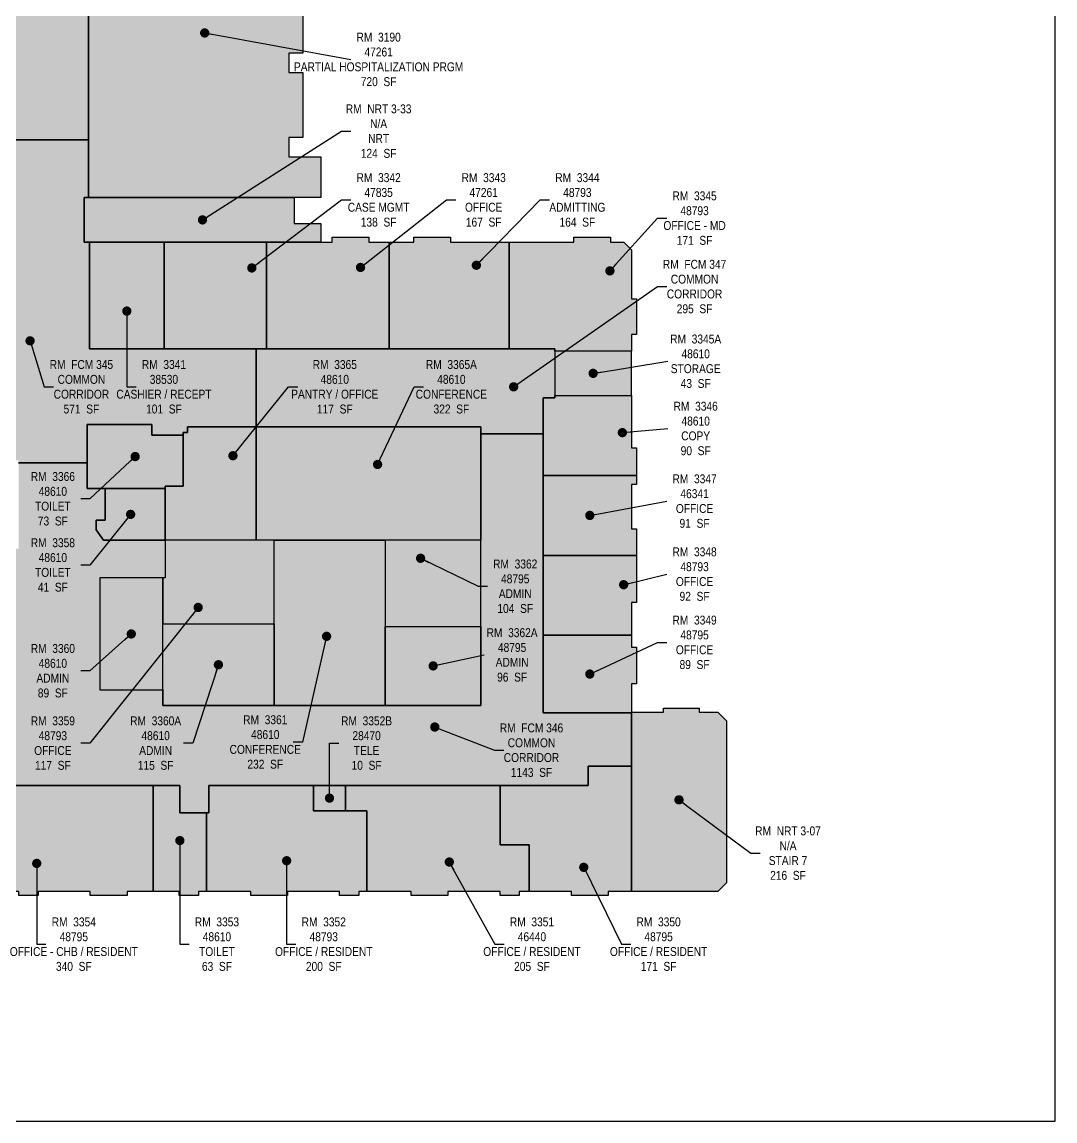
# Model space of a CAD drawing. Header units: inches. Extents: x -324 to 5663, y -491 to 4257.
# Drawn here: x 3251 to 4643, y -491 to 992 of the extents above; entities that cross this region are included whole.
import ezdxf

# ---------------------------------------------------------------- set-up
doc = ezdxf.new("R2010")
doc.units = ezdxf.units.IN
doc.header["$LTSCALE"] = 48
doc.header["$MEASUREMENT"] = 0
for name, color, linetype in [('0-LABEL', 3, 'Continuous'), ('1-NRT', 200, 'Continuous'), ('1-NRT-PTN', 253, 'Continuous'), ('3-FCM', 190, 'Continuous'), ('3-FCM-PTN', 9, 'Continuous'), ('4-OCC', 6, 'Continuous'), ('4-OCC-PTN', 95, 'Continuous')]:
    doc.layers.add(name, color=color, linetype=linetype)
doc.layers.add('VP-Window', color=2, linetype='Continuous', plot=False)
doc.styles.add('ArialN', font='ARIALN.TTF')
doc.dimstyles.new('AB-200', dxfattribs={"dimscale": 200, "dimtxt": 0.070312, "dimasz": 0.0625, "dimexe": 0.0625, "dimexo": 0.125, "dimgap": 0.1875, "dimtad": 0, "dimdec": 4, "dimrnd": 0.0625, "dimzin": 0, "dimdsep": 46, "dimlunit": 4, "dimtxsty": 'ArialN', "dimblk": 'ARCHTICK', "dimcen": 0.0625, "dimclrd": 256, "dimclre": 256, "dimclrt": 256, "dimadec": 0, "dimazin": 0, "dimtfac": 1, "dimtdec": 4, "dimtofl": 0, "dimtmove": 2, "dimatfit": 3, "dimldrblk": 'DOT', "dimfxl": 0, "dimfrac": 2, "dimtolj": 1, "dimtzin": 0, "dimlwd": -1, "dimlwe": -1, "dimarcsym": 0})

# ---------------------------------------------------------------- blocks, each defined once
blk = doc.blocks.new('_ArchTick')
at = {"const_width": 0.15}
blk.add_lwpolyline([(-0.5, -0.5), (0.5, 0.5)], dxfattribs=at)
blk = doc.blocks.new('_Dot')
at = {"lineweight": -2}
blk.add_line((-0.5, 0), (-1, 0), dxfattribs=at)
at = {"const_width": 0.5}
blk.add_lwpolyline([(-0.25, 0, 1), (0.25, 0, 1)], format="xyb", close=True, dxfattribs=at)

msp = doc.modelspace()

# ---------------------------------------------------------------- hatches: boundary and pattern name
at = {"layer": '1-NRT-PTN'}
for points in [[(3653.5, 695), (3334.5, 695), (3334.5, 755), (3617.5, 755), (3617.5, 720), (3653.5, 720)], [(4072.5, -181), (4072.5, 61), (4115.5, 61), (4115.5, 66.5), (4163.5, 66.5), (4163.5, 61), (4188.94365, 61), (4200.5, 49.44365), (4200.5, -169.44365), (4188.94365, -181)]]:
    msp.add_hatch(color=256, dxfattribs=at).paths.add_polyline_path(points)
at = {"layer": '3-FCM-PTN'}
for points in [[(3613.73572, 1646.17644), (3613.73572, 1548), (3544.5, 1548), (3544.5, 1515), (3360.5, 1515), (3360.5, 1549), (3334.5, 1549), (3334.5, 1509), (3371.5, 1509), (3371.5, 1426), (3334.5, 1426), (3334.5, 1400), (3353.5, 1400), (3353.5, 1206), (3334.5, 1206), (3334.5, 1180), (3363.49586, 1180), (3363.49586, 1063.375), (3340.5, 1063.375), (3340.5, 833), (3240.5, 833), (3240.5, 836), (3220.5, 836), (3220.5, 924), (3240.5, 924), (3240.5, 950), (3220.5, 950), (3220.5, 1180), (3240.5, 1180), (3240.5, 1206), (3220.5, 1206), (3220.5, 1359.5), (3216.73572, 1359.5), (3216.73572, 1382.95943), (3240.5, 1382.95943), (3240.5, 1427.16877), (3163.5, 1427.16877), (3163.5, 1524.3241), (3192.5, 1524.3241), (3192.5, 1646), (3240.5, 1646), (3240.5, 1665), (3334.5, 1665), (3334.5, 1646), (3360.5, 1646), (3360.5, 1665), (3552, 1665), (3552, 1646.17644)], [(3240.5, 833), (3340.5, 833), (3340.5, 755), (3334.5, 755), (3334.5, 695), (3341.5, 695), (3341.5, 551), (3566.5, 551), (3566.5, 446), (3474, 446), (3474, 438), (3468, 438), (3468, 434.5), (3425.5, 434.5), (3425.5, 449), (3338.5, 449), (3338.5, 397.5), (3246, 397.5), (3246, 400.5), (3105, 400.5), (3105, 499.38161), (3234.5, 499.38161), (3234.5, 693), (3240.5, 693), (3240.5, 726), (3234.5, 726), (3234.5, 810), (3240.5, 810)], [(3566.5, 551), (3969, 551), (3969, 485), (3953.5, 485), (3953.5, 436.51345), (3869.5, 436.51345), (3869.5, 446), (3566.5, 446)], [(3246, 397.5), (3338.5, 397.5), (3338.5, 362.5), (3363, 362.5), (3363, 320), (3350.75, 320), (3350.75, 307), (3360.75, 293), (3443.5, 293), (3443.5, 242), (3355.5, 242), (3355.5, 91), (3440.5, 91), (3440.5, 70), (3869.5, 70), (3869.5, 436.51345), (3953.5, 436.51345), (3953.5, 60), (4072.5, 60), (4072.5, -12), (4014, -12), (4014, -38), (3502.5, -38), (3502.5, -75), (3463.5, -75), (3463.5, -38), (3219, -38), (3219, -3), (3222, -3), (3222, 51), (3240, 51), (3240, 251.5), (3228, 251.5), (3228, 281.5), (3246, 281.5)]]:
    msp.add_hatch(color=256, dxfattribs=at).paths.add_polyline_path(points)
at = {"layer": '4-OCC-PTN'}
for color, points in [(131, [(3653.5, 755), (3340.5, 755), (3340.5, 1063.375), (3520.73572, 1063.375), (3520.73572, 1199.28465), (3610.5, 1199.28465), (3610.5, 1171), (3629.5, 1171), (3629.5, 950), (3610.5, 950), (3610.5, 924), (3629.5, 924), (3629.5, 836), (3610.5, 836), (3610.5, 810), (3653.5, 810)]), (131, [(3745.5, 551), (3580.5, 551), (3580.5, 695), (3668.75, 695), (3668.75, 701.5), (3718.25, 701.5), (3718.25, 695), (3745.5, 695)]), (24, [(3745.5, 551), (3745.5, 695), (3778.75, 695), (3778.75, 701.5), (3828.25, 701.5), (3828.25, 695), (3907.5, 695), (3907.5, 551)]), (24, [(3907.5, 551), (3907.5, 695), (3994.75, 695), (3994.75, 701.5), (4044.25, 701.5), (4044.25, 695), (4062.11522, 695), (4072.5, 684.61522), (4072.5, 618.625), (4079, 618.625), (4079, 570.625), (4072.5, 570.625), (4072.5, 548), (3969, 548), (3969, 551)]), (65, [(3341.5, 695), (3442.5, 695), (3442.5, 551), (3341.5, 551)]), (241, [(3442.5, 551), (3442.5, 695), (3580.5, 695), (3580.5, 551), (3577.5, 551), (3569.5, 551)]), (31, [(3969, 488), (4072.5, 488), (4072.5, 548), (3969, 548)]), (31, [(3969, 485), (3969, 488), (4072.5, 488), (4072.5, 417.625), (4079, 417.625), (4079, 380.25), (3953.5, 380.25), (3953.5, 485)]), (31, [(3338.5, 362.5), (3338.5, 449), (3425.5, 449), (3425.5, 434.5), (3468, 434.5), (3468, 366), (3443.5, 366), (3443.5, 362.5)]), (31, [(3443.5, 293), (3443.5, 366), (3468, 366), (3468, 438), (3474, 438), (3474, 446), (3566.5, 446), (3566.5, 293)]), (31, [(3566.5, 293), (3566.5, 446), (3569.5, 446), (3576, 446), (3869.5, 446), (3869.5, 442.053), (3869.5, 439.51345), (3869.5, 293)]), (163, [(3953.5, 380.25), (4079, 380.25), (4079, 368.125), (4072.5, 368.125), (4072.5, 308.125), (4079, 308.125), (4079, 272.5), (3953.5, 272.5)]), (31, [(3443.5, 293), (3360.75, 293), (3350.75, 307), (3350.75, 320), (3363, 320), (3363, 362.5), (3443.5, 362.5)]), (24, [(3440.5, 180), (3590.5, 180), (3590.5, 293), (3443.5, 293), (3443.5, 242), (3440.5, 242)]), (31, [(3590.5, 180), (3590.5, 293), (3740.5, 293), (3740.5, 70), (3590.5, 70)]), (180, [(3740.5, 176.75), (3869.5, 176.75), (3869.5, 293), (3740.5, 293)]), (24, [(3953.5, 272.5), (4079, 272.5), (4079, 208.875), (4072.5, 208.875), (4072.5, 164.75), (3953.5, 164.75)]), (31, [(3440.5, 242), (3355.5, 242), (3355.5, 91), (3440.5, 91)]), (31, [(3590.5, 70), (3440.5, 70), (3440.5, 180), (3590.5, 180)]), (180, [(3953.5, 164.75), (4072.5, 164.75), (4072.5, 148.875), (4079, 148.875), (4079, 99.375), (4072.5, 99.375), (4072.5, 60), (3953.5, 60)]), (180, [(3113.5, -6), (3219, -6), (3219, -38), (3427.5, -38), (3427.5, -181), (3392.25, -181), (3392.25, -186.5), (3342.75, -186.5), (3342.75, -181), (3272.4375, -181), (3272.4375, -186.5), (3246.3125, -186.5), (3246.3125, -181), (3176, -181), (3176, -186.5), (3126.5, -186.5), (3126.5, -181), (3113.5, -181)]), (180, [(3934.5, -181), (3934.5, -118), (3895.5, -118), (3895.5, -38), (4014, -38), (4014, -12), (4072.5, -12), (4072.5, -181), (4041, -181), (4041, -186.5), (3991.5, -186.5), (3991.5, -181)]), (31, [(3427.5, -181), (3427.5, -38), (3463.5, -38), (3463.5, -75), (3499.5, -75), (3499.5, -181), (3488.6875, -181), (3488.6875, -186.5), (3462.5625, -186.5), (3462.5625, -181)]), (24, [(3499.5, -181), (3499.5, -75), (3502.5, -75), (3502.5, -38), (3643.5, -38), (3643.5, -72), (3687, -72), (3715.5, -72), (3715.5, -181), (3705, -181), (3705, -186.5), (3678.8125, -186.5), (3678.8125, -181), (3608.5, -181), (3608.5, -186.5), (3559, -186.5), (3559, -181)]), (62, [(3643.5, -38), (3687, -38), (3687, -72), (3643.5, -72)]), (13, [(3715.5, -181), (3715.5, -72), (3687, -72), (3687, -38), (3895.5, -38), (3895.5, -118), (3934.5, -118), (3934.5, -181), (3921.1875, -181), (3921.1875, -186.5), (3895.3125, -186.5), (3895.3125, -181), (3824.75, -181), (3824.75, -186.5), (3775.25, -186.5), (3775.25, -181)])]:
    msp.add_hatch(color=color, dxfattribs=at).paths.add_polyline_path(points)
h = msp.add_hatch(color=180, dxfattribs=at)
h.dxf.hatch_style = 1
h.paths.add_polyline_path([(3740.5, 176.75), (3869.5, 176.75), (3869.5, 70), (3740.5, 70)])

# ---------------------------------------------------------------- linework, layer by layer
at = {"layer": '1-NRT'}
for points in [[(3653.5, 695), (3334.5, 695), (3334.5, 755), (3617.5, 755), (3617.5, 720), (3653.5, 720)], [(4072.5, -181), (4072.5, 61), (4115.5, 61), (4115.5, 66.5), (4163.5, 66.5), (4163.5, 61), (4188.94365, 61), (4200.5, 49.44365), (4200.5, -169.44365), (4188.94365, -181)]]:
    msp.add_lwpolyline(points, close=True, dxfattribs=at)
at = {"layer": '3-FCM'}
for points in [[(3340.5, 1063.375), (3340.5, 833), (3240.5, 833)], [(3240.5, 833), (3340.5, 833), (3340.5, 755), (3334.5, 755), (3334.5, 695), (3341.5, 695), (3341.5, 551), (3566.5, 551), (3566.5, 446), (3474, 446), (3474, 438), (3468, 438), (3468, 434.5), (3425.5, 434.5), (3425.5, 449), (3338.5, 449), (3338.5, 397.5), (3246, 397.5)], [(3246, 397.5), (3338.5, 397.5), (3338.5, 362.5), (3363, 362.5), (3363, 320), (3350.75, 320), (3350.75, 307), (3360.75, 293), (3443.5, 293), (3443.5, 242), (3355.5, 242), (3355.5, 91), (3440.5, 91), (3440.5, 70), (3869.5, 70), (3869.5, 436.51345), (3953.5, 436.51345), (3953.5, 60), (4072.5, 60), (4072.5, -12), (4014, -12), (4014, -38), (3502.5, -38), (3502.5, -75), (3463.5, -75), (3463.5, -38), (3219, -38)]]:
    msp.add_lwpolyline(points, dxfattribs=at)
msp.add_lwpolyline([(3566.5, 551), (3969, 551), (3969, 485), (3953.5, 485), (3953.5, 436.51345), (3869.5, 436.51345), (3869.5, 446), (3566.5, 446)], close=True, dxfattribs=at)
at = {"layer": '4-OCC'}
for points in [[(3653.5, 755), (3340.5, 755), (3340.5, 1063.375), (3520.73572, 1063.375), (3520.73572, 1199.28465), (3610.5, 1199.28465), (3610.5, 1171), (3629.5, 1171), (3629.5, 950), (3610.5, 950), (3610.5, 924), (3629.5, 924), (3629.5, 836), (3610.5, 836), (3610.5, 810), (3653.5, 810)], [(3745.5, 551), (3580.5, 551), (3580.5, 695), (3668.75, 695), (3668.75, 701.5), (3718.25, 701.5), (3718.25, 695), (3745.5, 695)], [(3745.5, 551), (3745.5, 695), (3778.75, 695), (3778.75, 701.5), (3828.25, 701.5), (3828.25, 695), (3907.5, 695), (3907.5, 551)], [(3907.5, 551), (3907.5, 695), (3994.75, 695), (3994.75, 701.5), (4044.25, 701.5), (4044.25, 695), (4062.11522, 695), (4072.5, 684.61522), (4072.5, 618.625), (4079, 618.625), (4079, 570.625), (4072.5, 570.625), (4072.5, 548), (3969, 548), (3969, 551)], [(3341.5, 695), (3442.5, 695), (3442.5, 551), (3341.5, 551)], [(3442.5, 551), (3442.5, 695), (3580.5, 695), (3580.5, 551), (3577.5, 551), (3569.5, 551)], [(3969, 488), (4072.5, 488), (4072.5, 548), (3969, 548)], [(3969, 485), (3969, 488), (4072.5, 488), (4072.5, 417.625), (4079, 417.625), (4079, 380.25), (3953.5, 380.25), (3953.5, 485)], [(3338.5, 362.5), (3338.5, 449), (3425.5, 449), (3425.5, 434.5), (3468, 434.5), (3468, 366), (3443.5, 366), (3443.5, 362.5)], [(3443.5, 293), (3443.5, 366), (3468, 366), (3468, 438), (3474, 438), (3474, 446), (3566.5, 446), (3566.5, 293)], [(3566.5, 293), (3566.5, 446), (3569.5, 446), (3576, 446), (3869.5, 446), (3869.5, 442.053), (3869.5, 439.51345), (3869.5, 293)], [(3953.5, 380.25), (4079, 380.25), (4079, 368.125), (4072.5, 368.125), (4072.5, 308.125), (4079, 308.125), (4079, 272.5), (3953.5, 272.5)], [(3443.5, 293), (3360.75, 293), (3350.75, 307), (3350.75, 320), (3363, 320), (3363, 362.5), (3443.5, 362.5)], [(3440.5, 180), (3590.5, 180), (3590.5, 293), (3443.5, 293), (3443.5, 242), (3440.5, 242)], [(3590.5, 180), (3590.5, 293), (3740.5, 293), (3740.5, 70), (3590.5, 70), (3590.5, 180)], [(3740.5, 176.75), (3869.5, 176.75), (3869.5, 293), (3740.5, 293)], [(3953.5, 272.5), (4079, 272.5), (4079, 208.875), (4072.5, 208.875), (4072.5, 164.75), (3953.5, 164.75)], [(3440.5, 242), (3355.5, 242), (3355.5, 91), (3440.5, 91)], [(3590.5, 70), (3440.5, 70), (3440.5, 180), (3590.5, 180)], [(3740.5, 176.75), (3869.5, 176.75), (3869.5, 70), (3740.5, 70)], [(3953.5, 164.75), (4072.5, 164.75), (4072.5, 148.875), (4079, 148.875), (4079, 99.375), (4072.5, 99.375), (4072.5, 60), (3953.5, 60)], [(3113.5, -6), (3219, -6), (3219, -38), (3427.5, -38), (3427.5, -181), (3392.25, -181), (3392.25, -186.5), (3342.75, -186.5), (3342.75, -181), (3272.4375, -181), (3272.4375, -186.5), (3246.3125, -186.5), (3246.3125, -181), (3176, -181), (3176, -186.5), (3126.5, -186.5), (3126.5, -181), (3113.5, -181)], [(3934.5, -181), (3934.5, -118), (3895.5, -118), (3895.5, -38), (4014, -38), (4014, -12), (4072.5, -12), (4072.5, -181), (4041, -181), (4041, -186.5), (3991.5, -186.5), (3991.5, -181)], [(3427.5, -181), (3427.5, -38), (3463.5, -38), (3463.5, -75), (3499.5, -75), (3499.5, -181), (3488.6875, -181), (3488.6875, -186.5), (3462.5625, -186.5), (3462.5625, -181)], [(3499.5, -181), (3499.5, -75), (3502.5, -75), (3502.5, -38), (3643.5, -38), (3643.5, -72), (3687, -72), (3687, -72), (3715.5, -72), (3715.5, -181), (3705, -181), (3705, -186.5), (3678.8125, -186.5), (3678.8125, -181), (3608.5, -181), (3608.5, -186.5), (3559, -186.5), (3559, -181)], [(3643.5, -38), (3687, -38), (3687, -72), (3643.5, -72)], [(3715.5, -181), (3715.5, -72), (3687, -72), (3687, -38), (3895.5, -38), (3895.5, -118), (3934.5, -118), (3934.5, -181), (3921.1875, -181), (3921.1875, -186.5), (3895.3125, -186.5), (3895.3125, -181), (3824.75, -181), (3824.75, -186.5), (3775.25, -186.5), (3775.25, -181)]]:
    msp.add_lwpolyline(points, close=True, dxfattribs=at)
msp.add_lwpolyline([(3442.5, 551), (3442.5, 695), (3580.5, 695)], dxfattribs=at)
at = {"layer": 'VP-Window', "color": 5}
msp.add_lwpolyline([(1943.5, -490.5), (4643.5, -490.5), (4643.5, 1509.5), (1943.5, 1509.5)], close=True, dxfattribs=at)

# ---------------------------------------------------------------- texts
at = {"layer": '0-LABEL', "char_height": 12, "attachment_point": 5, "style": 'ArialN'}
for s, insert in [('RM  3190\\P47261\\PPARTIAL HOSPITALIZATION PRGM\\P720  SF', (3731.5, 941.40017)), ('RM  NRT 3-33\\PN/A\\PNRT\\P124  SF', (3731.5, 844.66613)), ('RM  3342\\P47835\\PCASE MGMT\\P138  SF', (3731.5, 751.92641)), ('RM  3343\\P47261\\POFFICE\\P167  SF', (3873.17641, 751.92641)), ('RM  3344\\P48793\\PADMITTING\\P164  SF', (3999.49061, 751.92641)), ('RM  3345\\P48793\\POFFICE - MD\\P171  SF', (4157.5, 727.31545)), ('RM  FCM 347\\PCOMMON\\PCORRIDOR\\P295  SF', (4157.5, 634.99269)), ('RM  3345A\\P48610\\PSTORAGE\\P43  SF', (4159, 534.25)), ('RM  FCM 345\\PCOMMON\\PCORRIDOR\\P571  SF', (3330.74395, 499.80307)), ('RM  3341\\P38530\\PCASHIER / RECEPT\\P101  SF', (3442, 499.80307)), ('RM  3365\\P48610\\PPANTRY / OFFICE\\P117  SF', (3672.39012, 499.80307)), ('RM  3365A\\P48610\\PCONFERENCE\\P322  SF', (3829.59417, 499.80307)), ('RM  3346\\P48610\\PCOPY\\P90  SF', (4159, 443.5649)), ('RM  3366\\P48610\\PTOILET\\P73  SF', (3292.25, 348.7638)), ('RM  3347\\P46341\\POFFICE\\P91  SF', (4157.5, 345.625)), ('RM  3358\\P48610\\PTOILET\\P41  SF', (3292.25, 259.4688)), ('RM  3348\\P48793\\POFFICE\\P92  SF', (4157.5, 247.15167)), ('RM  3362\\P48795\\PADMIN\\P104  SF', (3915.67658, 230.74847)), ('RM  3349\\P48795\\POFFICE\\P89  SF', (4157.5, 155.08841)), ('RM  3362A\\P48795\\PADMIN\\P96  SF', (3911.47353, 138.15042)), ('RM  3360\\P48610\\PADMIN\\P89  SF', (3292.25, 116.81155)), ('RM  3359\\P48793\\POFFICE\\P117  SF', (3292.25, 19.20299)), ('RM  3360A\\P48610\\PADMIN\\P115  SF', (3430.83029, 19.20299)), ('RM  3361\\P48610\\PCONFERENCE\\P232  SF', (3578.64186, 20.70299)), ('RM  3352B\\P28470\\PTELE\\P10  SF', (3715.25, 19.20299)), ('RM  FCM 346\\PCOMMON\\PCORRIDOR\\P1143  SF', (3937.61464, 9.6663)), ('RM  NRT 3-07\\PN/A\\PSTAIR 7\\P216  SF', (4283.5, -129.25)), ('RM  3354\\P48795\\POFFICE - CHB / RESIDENT\\P340  SF', (3320.5, -252)), ('RM  3353\\P48610\\PTOILET\\P63  SF', (3513.5, -252)), ('RM  3352\\P48793\\POFFICE / RESIDENT\\P200  SF', (3657.5, -252)), ('RM  3351\\P46440\\POFFICE / RESIDENT\\P205  SF', (3938.22469, -252)), ('RM  3350\\P48795\\POFFICE / RESIDENT\\P171  SF', (4109.00306, -252))]:
    msp.add_mtext(s, dxfattribs=dict(at, insert=insert))

# ---------------------------------------------------------------- leaders
at = {"layer": '0-LABEL', "annotation_type": 0, "has_hookline": 1}
for points, hookline_direction, text_width in [([(3497, 977.14232), (3694, 941.40017)], 0, 226.30559), ([(3494, 725), (3681.5, 844.66613), (3694, 844.66613)], 0, 86.88131), ([(3560.50229, 660.16288), (3681.5, 751.92641), (3694, 751.92641)], 0, 82.33834), ([(3707.11208, 660.86089), (3823.17641, 751.92641), (3835.67641, 751.92641)], 0, 57.88813), ([(3863.28356, 663.83682), (3949.49061, 751.92641), (3961.99061, 751.92641)], 0, 74.76671), ([(4043.34902, 656.20981), (4107.5, 727.31545), (4120, 727.31545)], 0, 82.55116), ([(3913.54148, 499.80307), (4107.5, 634.99269), (4120, 634.99269)], 0, 83.83629), ([(3392, 602.00796), (3392, 499.80307), (3404.5, 499.80307)], 0, 127.39154), ([(3261.50949, 561.90385), (3280.74395, 499.80307), (3293.24395, 499.80307)], 0, 83.91814), ([(4020.75, 518), (4121.5, 534.25)], 0, 67.74352), ([(3535.0847, 406.87366), (3609.89012, 499.80307), (3622.39012, 499.80307)], 0, 115.82538), ([(3730.10426, 395.10667), (3779.59417, 499.80307), (3792.09417, 499.80307)], 0, 94.8131), ([(4060.14669, 438.06211), (4121.5, 443.5649)], 0, 57.88813), ([(3403.25, 405.75), (3342.25, 348.7638), (3329.75, 348.7638)], 1, 57.88813), ([(4016.25, 326.375), (4120, 345.625)], 0, 57.88813), ([(3397.125, 327.75), (3342.25, 259.4688), (3329.75, 259.4688)], 1, 57.92087), ([(3788.07251, 268.5576), (3865.67658, 230.74847), (3878.17658, 230.74847)], 0, 57.81446), ([(4061.875, 232.88834), (4120, 247.15167)], 0, 57.92087), ([(3488.20997, 202.27176), (3342.25, 19.20299), (3329.75, 19.20299)], 1, 57.92087), ([(3398, 166.5), (3342.25, 116.81155), (3329.75, 116.81155)], 1, 57.86357), ([(3661.3247, 163.28489), (3628.64186, 20.70299), (3616.14186, 20.70299)], 1, 94.8131), ([(4016.25, 112.375), (4107.5, 155.08841), (4120, 155.08841)], 0, 57.92087), ([(3805, 123.375), (3873.97353, 138.15042)], 0, 67.74352), ([(3515.5, 125), (3480.83029, 19.20299), (3468.33029, 19.20299)], 1, 67.74352), ([(3807.2333, 40.94198), (3887.61464, 9.6663), (3900.11464, 9.6663)], 0, 83.83629), ([(3665.25, -55), (3665.25, 19.20299), (3677.75, 19.20299)], 0, 66.99045), ([(4136.5, -57.25), (4233.5, -129.25), (4246, -129.25)], 0, 86.88131), ([(3463.5, -112.25), (3463.5, -252), (3476, -252)], 0, 57.88813), ([(3607.5, -139.41515), (3607.5, -252), (3620, -252)], 0, 130.41201), ([(3270.5, -143.00727), (3270.5, -252), (3283, -252)], 0, 171.64256), ([(3826.76919, -141.14566), (3888.22469, -252), (3900.72469, -252)], 0, 130.41201), ([(4008.08981, -148.3109), (4059.00306, -252), (4071.50306, -252)], 0, 130.41201)]:
    msp.add_leader(points, dimstyle='AB-200', dxfattribs=dict(at, hookline_direction=hookline_direction, text_width=text_width))

doc.saveas('drawing.dxf')
